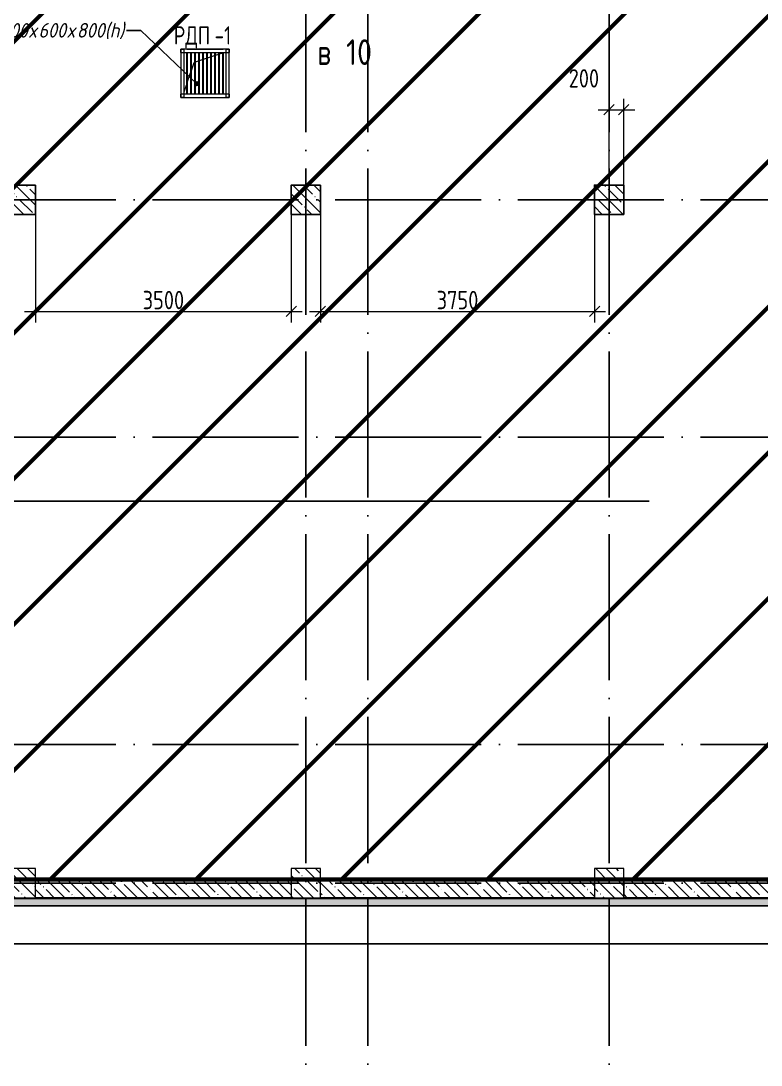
# Model space of a CAD drawing. Header units: millimetres. Extents: x -68946 to 288321, y -402657 to 324925.
# Drawn here: x 101406 to 111536, y 141134 to 155419 of the extents above; entities that cross this region are included whole.
import ezdxf

# ---------------------------------------------------------------- set-up
doc = ezdxf.new("R2010")
doc.units = ezdxf.units.MM
doc.linetypes.add('ADSK_Линия сетки', pattern=[2500, 2000, -250, 0, -250])
doc.layers.get('Defpoints').update_dxf_attribs({"color": 250})
for name, color, linetype, lineweight in [('3.4) ПТ-5         4 вып', 150, 'Continuous', 60), ('A-ANNO-DIMS', 250, 'Continuous', 9), ('A-AREA-BNDY', 7, 'Continuous', 5), ('A-DETL-1', 250, 'Continuous', 53), ('A-GENM', 7, 'Continuous', 9), ('A-GENM-IDEN', 250, 'Continuous', 9), ('A-WALL', 250, 'Continuous', 9), ('A-WALL-1', 250, 'Continuous', 50), ('A-WALL-2', 250, 'Continuous', 5), ('G-ANNO-SYMB-3', 250, 'Continuous', 9), ('G-ANNO-TEXT', 250, 'Continuous', 9), ('I-WALL-1', 250, 'Continuous', 5), ('S-COLS-1', 250, 'Continuous', 5), ('S-COLS-2', 250, 'Continuous', 5), ('S-FNDN', 7, 'Continuous', 9), ('Оси-1', 250, 'ADSK_Линия сетки', 9)]:
    doc.layers.add(name, color=color, linetype=linetype, lineweight=lineweight)
doc.styles.add('GOST Common_1', font='', dxfattribs={"width": 0.9, "height": 250})
doc.styles.add('GOST Common_2', font='', dxfattribs={"width": 0.8, "height": 350})
doc.styles.add('ISOCPEUR_I', font='isocpeui.ttf', dxfattribs={"width": 0.9, "height": 12.5})
doc.styles.add('А3', font='ГОСТ тип А.ttf')
doc.styles.get('GOST Common_1').set_extended_font_data('GOST Common')
doc.styles.get('GOST Common_2').set_extended_font_data('GOST Common')
doc.dimstyles.new('ADSK_Основной_2_5_мм', dxfattribs={"dimscale": 304.8, "dimtxt": 0.824897, "dimasz": 0.463911, "dimexe": 0.492126, "dimexo": 0.001615, "dimgap": 0.098425, "dimtad": 1, "dimdec": 0, "dimlfac": 304.8, "dimdsep": 46, "dimtxsty": 'GOST Common_1', "dimblk1": 'OBLIQUE', "dimblk2": 'OBLIQUE', "dimsah": 1, "dimcen": 0.09, "dimdle": 0.492126, "dimazin": 0, "dimtfac": 1, "dimtdec": 4, "dimtix": 1, "dimtmove": 0, "dimatfit": 3, "dimfxl": 1, "dimtvp": 1, "dimtolj": 1, "dimtzin": 0, "dimlwd": 9, "dimlwe": 9, "dimarcsym": 2})
doc.dimstyles.new('ADSK_Основной_2_5_мм_1', dxfattribs={"dimscale": 304.8, "dimtxt": 0.824897, "dimasz": 0.463911, "dimexe": 0.492126, "dimexo": 0.001615, "dimgap": 0.098425, "dimtad": 1, "dimdec": 0, "dimlfac": 304.8, "dimdsep": 46, "dimtxsty": 'GOST Common_1', "dimblk1": 'OBLIQUE', "dimblk2": 'OBLIQUE', "dimsah": 1, "dimcen": 0.09, "dimdle": 0.492126, "dimazin": 0, "dimtfac": 1, "dimtdec": 4, "dimtix": 1, "dimtmove": 1, "dimatfit": 3, "dimfxl": 1, "dimtvp": 1, "dimtolj": 1, "dimtzin": 0, "dimlwd": 9, "dimlwe": 9, "dimarcsym": 2})
pattern_1 = [(135, (12755.58, 117197.27), (-142.5612, -142.5612), []), (135, (12898.14, 117197.27), (-142.5612, -142.5612), [252.016, -50.403, 3.353, -47.05])]

# ---------------------------------------------------------------- blocks, each defined once
blk = doc.blocks.new('BSC_Колонна _Прямоугольная - 400x400-V71-АР1_Маркировочный план подвала_ Блок 2_ 3')
at = {"layer": 'S-COLS-1'}
h = blk.add_hatch(dxfattribs=at)
h.set_pattern_fill('FP_81', color=256, style=0, pattern_type=2)
h.set_pattern_definition([(135, (-96700, -26425), (-142.5612, -142.5612), []), (135, (-96557.44, -26425), (-142.5612, -142.5612), [252.016, -50.403, 3.353, -47.05])])
h.paths.add_polyline_path([(200, -200), (200, 200), (-200, 200), (-200, -200)])
at = {"layer": 'S-COLS-2'}
for p, q in [((200, 200), (-200, 200)), ((-200, 200), (-200, -200)), ((200, -200), (200, 200)), ((-200, -200), (200, -200))]:
    blk.add_line(p, q, dxfattribs=at)
blk = doc.blocks.new('BSC_Колонна _Прямоугольная - 400x400-V72-АР1_Маркировочный план подвала_ Блок 2_ 3')
at = {"layer": 'S-COLS-1'}
h = blk.add_hatch(dxfattribs=at)
h.set_pattern_fill('FP_82', color=256, style=0, pattern_type=2)
h.set_pattern_definition([(135, (-96700, -35775), (-142.5612, -142.5612), []), (135, (-96557.44, -35775), (-142.5612, -142.5612), [252.016, -50.403, 3.353, -47.05])])
h.paths.add_polyline_path([(200, -200), (200, 200), (-200, 200), (-200, -200)])
at = {"layer": 'S-COLS-2'}
for p, q in [((200, 200), (-200, 200)), ((-200, 200), (-200, -200)), ((200, -200), (200, 200)), ((-200, -200), (200, -200))]:
    blk.add_line(p, q, dxfattribs=at)
blk = doc.blocks.new('BSC_Колонна _Прямоугольная - 400x400-V96-АР1_Маркировочный план подвала_ Блок 2_ 3')
at = {"layer": 'S-COLS-1'}
h = blk.add_hatch(dxfattribs=at)
h.set_pattern_fill('FP_106', color=256, style=0, pattern_type=2)
h.set_pattern_definition([(135, (-88650, -35775), (-142.5612, -142.5612), []), (135, (-88507.44, -35775), (-142.5612, -142.5612), [252.016, -50.403, 3.353, -47.05])])
h.paths.add_polyline_path([(200, -200), (200, 200), (-200, 200), (-200, -200)])
at = {"layer": 'S-COLS-2'}
for p, q in [((200, 200), (-200, 200)), ((-200, 200), (-200, -200)), ((200, -200), (200, 200)), ((-200, -200), (200, -200))]:
    blk.add_line(p, q, dxfattribs=at)
blk = doc.blocks.new('BSC_Колонна _Прямоугольная - 400x400-V97-АР1_Маркировочный план подвала_ Блок 2_ 3')
at = {"layer": 'S-COLS-1'}
h = blk.add_hatch(dxfattribs=at)
h.set_pattern_fill('FP_107', color=256, style=0, pattern_type=2)
h.set_pattern_definition([(135, (-92550, -26425), (-142.5612, -142.5612), []), (135, (-92407.44, -26425), (-142.5612, -142.5612), [252.016, -50.403, 3.353, -47.05])])
h.paths.add_polyline_path([(200, -200), (200, 200), (-200, 200), (-200, -200)])
at = {"layer": 'S-COLS-2'}
for p, q in [((200, 200), (-200, 200)), ((-200, 200), (-200, -200)), ((200, -200), (200, 200)), ((-200, -200), (200, -200))]:
    blk.add_line(p, q, dxfattribs=at)
blk = doc.blocks.new('BSC_Колонна _Прямоугольная - 400x400-V98-АР1_Маркировочный план подвала_ Блок 2_ 3')
at = {"layer": 'S-COLS-1'}
h = blk.add_hatch(dxfattribs=at)
h.set_pattern_fill('FP_108', color=256, style=0, pattern_type=2)
h.set_pattern_definition([(135, (-92550, -35775), (-142.5612, -142.5612), []), (135, (-92407.44, -35775), (-142.5612, -142.5612), [252.016, -50.403, 3.353, -47.05])])
h.paths.add_polyline_path([(200, -200), (200, 200), (-200, 200), (-200, -200)])
at = {"layer": 'S-COLS-2'}
for p, q in [((200, 200), (-200, 200)), ((-200, 200), (-200, -200)), ((200, -200), (200, 200)), ((-200, -200), (200, -200))]:
    blk.add_line(p, q, dxfattribs=at)
blk = doc.blocks.new('BSC_Колонна _Прямоугольная - 400x400-V99-АР1_Маркировочный план подвала_ Блок 2_ 3')
at = {"layer": 'S-COLS-1'}
h = blk.add_hatch(dxfattribs=at)
h.set_pattern_fill('FP_109', color=256, style=0, pattern_type=2)
h.set_pattern_definition([(135, (-88650, -26425), (-142.5612, -142.5612), []), (135, (-88507.44, -26425), (-142.5612, -142.5612), [252.016, -50.403, 3.353, -47.05])])
h.paths.add_polyline_path([(200, -200), (200, 200), (-200, 200), (-200, -200)])
at = {"layer": 'S-COLS-2'}
for p, q in [((200, 200), (-200, 200)), ((-200, 200), (-200, -200)), ((200, -200), (200, 200)), ((-200, -200), (200, -200))]:
    blk.add_line(p, q, dxfattribs=at)
blk = doc.blocks.new('230_Приямок стенки вертикально _Фунд_Плита_ - 230_Приямок стенки вертикально _Фунд_Плита_-32143332-АР1_Маркировочный план подвала_ Блок 2_ 3')
at = {"layer": 'S-FNDN'}
for p, q in [((-186, 41), (-150, 150)), ((-150, 150), (-143, 152)), ((-132, 156), (-88, 171)), ((-77, 174), (-33, 189)), ((-22, 193), (22, 207)), ((33, 211), (77, 226)), ((88, 229), (132, 244)), ((143, 248), (187, 262)), ((198, 266), (242, 281)), ((253, 284), (255, 285)), ((-242, -125), (-198, 5)), ((-285, -255), (-253, -160))]:
    blk.add_line(p, q, dxfattribs=at)
blk = doc.blocks.new('Решетка металлическая РМ-1 _подвал_ - Решетка металлическая РМ-1 _подвал_-33342411-АР1_Маркировочный план подвала_ Блок 2_ 3')
at = {"layer": 'A-GENM'}
for p, q in [((0, 615), (0, 660)), ((660, 660), (0, 660)), ((0, 660), (45, 660)), ((0, 660), (0, 0)), ((0, 615), (660, 615)), ((45, 0), (45, 660)), ((76.5, 615), (76.5, 45)), ((88.5, 45), (88.5, 615)), ((131.5, 615), (131.5, 45)), ((143.5, 45), (143.5, 615)), ((186.5, 615), (186.5, 45)), ((198.5, 45), (198.5, 615)), ((241.5, 615), (241.5, 45)), ((253.5, 45), (253.5, 615)), ((296.5, 615), (296.5, 45)), ((308.5, 45), (308.5, 615)), ((351.5, 615), (351.5, 45)), ((363.5, 45), (363.5, 615)), ((406.5, 615), (406.5, 45)), ((418.5, 45), (418.5, 615)), ((461.5, 615), (461.5, 45)), ((473.5, 45), (473.5, 615)), ((516.5, 615), (516.5, 45)), ((528.5, 45), (528.5, 615)), ((571.5, 615), (571.5, 45)), ((583.5, 45), (583.5, 615)), ((615, 660), (660, 660)), ((615, 660), (615, 0)), ((660, 660), (660, 615)), ((660, 0), (660, 660)), ((0, 0), (0, 45)), ((660, 45), (0, 45)), ((0, 0), (660, 0)), ((45, 0), (0, 0)), ((660, 0), (615, 0)), ((660, 45), (660, 0))]:
    blk.add_line(p, q, dxfattribs=at)
blk = doc.blocks.new('_Oblique')
at = {"color": 0, "linetype": 'ByBlock', "lineweight": -2}
blk.add_line((-0.5, -0.5), (0.5, 0.5), dxfattribs=at)
blk = doc.blocks.new('*D5663')
at = {"layer": 'A-ANNO-DIMS', "color": 0, "lineweight": 9, "transparency": 16777216}
for p, q in [((101606, 152772), (101606, 151294)), ((105106, 152772), (105106, 151294)), ((101456, 151444), (105256, 151444))]:
    blk.add_line(p, q, dxfattribs=at)
at = {"layer": 'Defpoints', "color": 0, "transparency": 16777216}
for p in [(101606, 152772), (105106, 152772), (105106, 151444)]:
    blk.add_point(p, dxfattribs=at)
at = {"layer": 'A-ANNO-DIMS', "color": 0, "lineweight": 9, "transparency": 16777216, "xscale": 141.4, "yscale": 141.4, "zscale": 141.4, "rotation": 180}
blk.add_blockref('_Oblique', (101606, 151444), dxfattribs=at)
at = {"layer": 'A-ANNO-DIMS', "color": 0, "lineweight": 9, "transparency": 16777216, "xscale": 141.4, "yscale": 141.4, "zscale": 141.4}
blk.add_blockref('_Oblique', (105106, 151444), dxfattribs=at)
at = {"layer": 'A-ANNO-DIMS', "color": 0, "lineweight": 25, "transparency": 16777216, "insert": (103356, 151600), "char_height": 251.4, "width": 756.84, "attachment_point": 5, "style": 'А3'}
blk.add_mtext('\\A1;3500', dxfattribs=at)
blk = doc.blocks.new('*D5664')
at = {"layer": 'A-ANNO-DIMS', "color": 0, "lineweight": 9, "transparency": 16777216}
for p, q in [((105506, 152772), (105506, 151294)), ((109256, 152772), (109256, 151294)), ((105356, 151444), (109406, 151444))]:
    blk.add_line(p, q, dxfattribs=at)
at = {"layer": 'Defpoints', "color": 0, "transparency": 16777216}
for p in [(105506, 152772), (109256, 152772), (109256, 151444)]:
    blk.add_point(p, dxfattribs=at)
at = {"layer": 'A-ANNO-DIMS', "color": 0, "lineweight": 9, "transparency": 16777216, "xscale": 141.4, "yscale": 141.4, "zscale": 141.4, "rotation": 180}
blk.add_blockref('_Oblique', (105506, 151444), dxfattribs=at)
at = {"layer": 'A-ANNO-DIMS', "color": 0, "lineweight": 9, "transparency": 16777216, "xscale": 141.4, "yscale": 141.4, "zscale": 141.4}
blk.add_blockref('_Oblique', (109256, 151444), dxfattribs=at)
at = {"layer": 'A-ANNO-DIMS', "color": 0, "lineweight": 25, "transparency": 16777216, "insert": (107381, 151600), "char_height": 251.4, "width": 756.84, "attachment_point": 5, "style": 'А3'}
blk.add_mtext('\\A1;3750', dxfattribs=at)
blk = doc.blocks.new('*D5564')
at = {"layer": 'A-ANNO-DIMS', "color": 0, "lineweight": 9, "transparency": 16777216}
for p, q in [((109456, 152917), (109456, 154354)), ((109656, 152917), (109656, 154354)), ((109306, 154204), (109806, 154204))]:
    blk.add_line(p, q, dxfattribs=at)
at = {"layer": 'Defpoints', "color": 0, "transparency": 16777216}
for p in [(109656, 154204), (109456, 152916), (109656, 152916)]:
    blk.add_point(p, dxfattribs=at)
at = {"layer": 'A-ANNO-DIMS', "color": 0, "lineweight": 9, "transparency": 16777216, "xscale": 141.4, "yscale": 141.4, "zscale": 141.4, "rotation": 180}
blk.add_blockref('_Oblique', (109456, 154204), dxfattribs=at)
at = {"layer": 'A-ANNO-DIMS', "color": 0, "lineweight": 9, "transparency": 16777216, "xscale": 141.4, "yscale": 141.4, "zscale": 141.4}
blk.add_blockref('_Oblique', (109656, 154204), dxfattribs=at)
at = {"layer": 'A-ANNO-DIMS', "color": 0, "lineweight": 25, "transparency": 16777216, "insert": (108903, 154759), "char_height": 251.4, "width": 567.63, "attachment_point": 1, "line_spacing_factor": 1.022761, "style": 'А3'}
blk.add_mtext('\\A1;200', dxfattribs=at)
blk = doc.blocks.new('ADSK_Марка_Перемычка - Экземпляр_ADSK_Позиция-34100395-АР1_Маркировочный план подвала_ Блок 2_ 3')
at = {"layer": 'A-GENM-IDEN'}
blk.add_line((-2.5, 0), (2.5, 0), dxfattribs=at)

msp = doc.modelspace()

# ---------------------------------------------------------------- hatches: boundary and pattern name
at = {"layer": '3.4) ПТ-5         4 вып'}
h = msp.add_hatch(dxfattribs=at)
h.set_pattern_fill('ANSI31', color=256, scale=444)
h.paths.add_polyline_path([(113915.5784, 156952.2731), (82305.5784, 156952.2731), (82305.5784, 152972.2725), (87555.5784, 152972.2725), (87555.5784, 143672.2731), (113915.5784, 143672.2731)])
h.paths.add_polyline_path([(91705.5248, 149714.7401), (91705.5248, 143759.7728), (91730.5248, 143822.2725), (91730.5248, 149777.2398)], flags=16)
edge = h.paths.add_edge_path(flags=17)
edge.add_line((91705.5248, 143672.2731), (91705.5248, 149802.2398))
at = {"layer": 'A-WALL', "lineweight": 25}
msp.add_hatch(color=256, dxfattribs=at).paths.add_polyline_path([(117347.579, 143414.2731), (117447.579, 143414.2731), (117447.579, 143422.2731), (82047.5784, 143422.2725), (82047.5784, 143414.2731), (117345.579, 143414.2731)])
at = {"layer": 'A-WALL-2', "lineweight": 25}
h = msp.add_hatch(dxfattribs=at)
h.set_pattern_fill('FP_3', color=256, style=0, pattern_type=2)
h.set_pattern_definition([(0, (12755.58, 117197.27), (120.968, 69.841), [80.645, -161.29]), (120, (12755.58, 117197.27), (-120.96808, 69.84086), [80.645, -161.29]), (60, (12755.58, 117197.27), (-8e-05, 139.68186), [0, -161.29, 80.645, 0])])
h.paths.add_polyline_path([(117345.579, 143314.2731), (117347.579, 143314.2731), (117347.579, 143414.2731), (81947.5784, 143414.2731), (81947.5784, 143314.2731), (115585.5112, 143314.2731)])
at = {"layer": 'G-ANNO-TEXT', "lineweight": 25}
h = msp.add_hatch(color=256, dxfattribs=at)
edge = h.paths.add_edge_path()
edge.add_arc((103812.4717, 154559.8665), 25, 0, 360)
at = {"layer": 'I-WALL-1', "lineweight": 25}
h = msp.add_hatch(dxfattribs=at)
h.set_pattern_fill('FP_1', color=256, style=0, pattern_type=2)
h.set_pattern_definition(pattern_1)
h.paths.add_polyline_path([(105105.5784, 143422.2731), (105105.5784, 143672.2731), (101605.579, 143672.2731), (101605.579, 143422.2731), (101815.1825, 143422.2731)])
h = msp.add_hatch(dxfattribs=at)
h.set_pattern_fill('FP_1', color=256, style=0, pattern_type=2)
h.set_pattern_definition(pattern_1)
h.paths.add_polyline_path([(109255.5788, 143422.2731), (109255.5788, 143672.2731), (105505.5784, 143672.2731), (105505.5784, 143422.2731)])
h = msp.add_hatch(dxfattribs=at)
h.set_pattern_fill('FP_1', color=256, style=0, pattern_type=2)
h.set_pattern_definition(pattern_1)
h.paths.add_polyline_path([(117455.579, 143422.2731), (117455.579, 143672.2731), (109655.6978, 143672.2731), (109655.6978, 143422.2731), (115585.5112, 143422.2731)])

# ---------------------------------------------------------------- linework, layer by layer
at = {"layer": '3.4) ПТ-5         4 вып'}
msp.add_lwpolyline([(113915.5784, 143672.2731), (82305.5784, 143672.2731), (82305.5784, 156952.2731), (113915.5784, 156952.2731)], close=True, dxfattribs=at)
at = {"layer": 'A-AREA-BNDY', "lineweight": 25, "flags": 128}
for points in [[(101605.579, 153172.2725), (101605.579, 152772.2725), (101205.579, 152772.2725), (101205.579, 153172.2725)], [(105505.5784, 153172.2725), (105505.5784, 152772.2725), (105105.5784, 152772.2725), (105105.5784, 153172.2725)], [(109655.5788, 153172.2725), (109655.5788, 152772.2725), (109255.5788, 152772.2725), (109255.5788, 153172.2725)]]:
    msp.add_lwpolyline(points, close=True, dxfattribs=at)
at = {"layer": 'A-DETL-1', "lineweight": 25}
for p, q in [((117345.579, 143312.2731), (81945.5784, 143312.2731)), ((81425.5784, 142792.2731), (116825.579, 142792.2731))]:
    msp.add_line(p, q, dxfattribs=at)
at = {"layer": 'A-WALL-1', "lineweight": 25}
for p, q in [((105105.5784, 143672.2731), (101605.579, 143672.2731)), ((109255.5788, 143672.2731), (105505.5784, 143672.2731)), ((113915.5784, 143672.2731), (109655.6978, 143672.2731)), ((109655.6978, 143672.2731), (109655.6978, 143422.2731)), ((81945.5784, 143314.2731), (117347.579, 143314.2731)), ((82047.5784, 143414.2731), (117447.579, 143414.2731)), ((105105.5784, 143422.2731), (101605.579, 143422.2731)), ((109255.5788, 143422.2731), (105505.5784, 143422.2731)), ((117455.579, 143422.2731), (109655.5788, 143422.2731))]:
    msp.add_line(p, q, dxfattribs=at)
at = {"layer": 'G-ANNO-SYMB-3', "lineweight": 25}
msp.add_line((81694.5248, 148851.1591), (110004.3917, 148851.1591), dxfattribs=at)
at = {"layer": 'G-ANNO-TEXT', "lineweight": 25}
for p, q in [((102854.7173, 155290.2188), (102848.8392, 155290.2188)), ((103048.6157, 155290.2188), (102854.7173, 155290.2188)), ((103812.4717, 154559.8665), (103048.6157, 155290.2188))]:
    msp.add_line(p, q, dxfattribs=at)
msp.add_circle((103812.4717, 154559.8665), 25, dxfattribs=at)
at = {"layer": 'Оси-1', "lineweight": 25}
for p, q in [((105305.5784, 178399.2771), (105305.5784, 113438.4326)), ((106155.5788, 178399.2771), (106155.5788, 113438.4326)), ((109455.5788, 178399.2771), (109455.5788, 113438.4326)), ((78205.6799, 152972.2725), (168306.458, 152972.2725)), ((78205.6799, 149722.2729), (169576.458, 149722.2729)), ((78205.6799, 145522.2729), (169576.458, 145522.2729)), ((78205.6799, 143622.2725), (168306.458, 143622.2725))]:
    msp.add_line(p, q, dxfattribs=at)

# ---------------------------------------------------------------- block references
at = {"layer": 'A-GENM', "lineweight": 25}
msp.add_blockref('Решетка металлическая РМ-1 _подвал_ - Решетка металлическая РМ-1 _подвал_-33342411-АР1_Маркировочный план подвала_ Блок 2_ 3', (103595.5784, 154371.9705), dxfattribs=at)
at = {"layer": 'A-GENM-IDEN', "lineweight": 25, "xscale": 99.99999999999993, "yscale": 99.99999999999993, "zscale": 99.99999999999993}
msp.add_blockref('ADSK_Марка_Перемычка - Экземпляр_ADSK_Позиция-34100395-АР1_Маркировочный план подвала_ Блок 2_ 3', (103925.5784, 155032.4009), dxfattribs=at)
at = {"layer": 'S-COLS-2', "lineweight": 25}
for name, p in [('BSC_Колонна _Прямоугольная - 400x400-V96-АР1_Маркировочный план подвала_ Блок 2_ 3', (101405.579, 152972.2725)), ('BSC_Колонна _Прямоугольная - 400x400-V98-АР1_Маркировочный план подвала_ Блок 2_ 3', (105305.5784, 152972.2725)), ('BSC_Колонна _Прямоугольная - 400x400-V72-АР1_Маркировочный план подвала_ Блок 2_ 3', (109455.5788, 152972.2725)), ('BSC_Колонна _Прямоугольная - 400x400-V99-АР1_Маркировочный план подвала_ Блок 2_ 3', (101405.579, 143622.2725)), ('BSC_Колонна _Прямоугольная - 400x400-V97-АР1_Маркировочный план подвала_ Блок 2_ 3', (105305.5784, 143622.2725)), ('BSC_Колонна _Прямоугольная - 400x400-V71-АР1_Маркировочный план подвала_ Блок 2_ 3', (109455.5788, 143622.2725))]:
    msp.add_blockref(name, p, dxfattribs=at)
at = {"layer": 'S-FNDN', "lineweight": 25}
msp.add_blockref('230_Приямок стенки вертикально _Фунд_Плита_ - 230_Приямок стенки вертикально _Фунд_Плита_-32143332-АР1_Маркировочный план подвала_ Блок 2_ 3', (103925.5784, 154701.9705), dxfattribs=at)

# ---------------------------------------------------------------- texts
at = {"layer": 'A-GENM-IDEN', "lineweight": 25, "char_height": 250, "attachment_point": 1, "style": 'GOST Common_2'}
for s, insert, width in [('РДП', (103498.2476, 155345.5383), 678.227625), ('-1', (104057.8413, 155345.5383), 331.898625)]:
    msp.add_mtext(s, dxfattribs=dict(at, insert=insert, width=width))
at = {"layer": 'G-ANNO-SYMB-3', "lineweight": 25, "char_height": 350, "attachment_point": 1, "style": 'GOST Common_1'}
for s, insert, width in [(' 10', (105664.5307, 155166.7164), 525.907), ('\\fGOST Common|b0|i0|c204|p34|;\\W.8;в', (105463.4474, 155166.7164), 243.713)]:
    msp.add_mtext(s, dxfattribs=dict(at, insert=insert, width=width))
at = {"layer": 'G-ANNO-TEXT', "lineweight": 25, "char_height": 200, "attachment_point": 1, "style": 'ISOCPEUR_I'}
for s, insert, width in [(' 600', (101009.3236, 155390.2188), 613.290937), ('\\fISOCPEUR|b0|i1|c204|p34|;\\W.9;х', (101515.3392, 155390.2188), 158.734125), ('600', (101646.3079, 155390.2188), 476.202375), ('\\fISOCPEUR|b0|i1|c204|p34|;\\W.9;х', (102039.2142, 155390.2188), 158.734125), ('800(h)', (102170.1829, 155390.2188), 822.531375)]:
    msp.add_mtext(s, dxfattribs=dict(at, insert=insert, width=width))

# ---------------------------------------------------------------- dimensions: what is measured, and where the dimension line sits
at = {"layer": 'A-ANNO-DIMS', "lineweight": 25}
dim = msp.add_linear_dim(base=(109655.5788, 154203.5454), p1=(109455.5788, 152916.264), p2=(109655.5788, 152916.264), dimstyle='ADSK_Основной_2_5_мм_1', override={"dimlfac": 1, "dimpost": '<>', "dimtxsty": 'А3', "dimfxl": 200}, dxfattribs=at)
dim.commit()
dim.dimension.update_dxf_attribs({"geometry": '*D5564', "text_midpoint": (109186.6242, 154393.5859), "dimtype": 160})
for base, p1, p2, override, picture, middle in [((105105.5784, 151444.2609), (101605.579, 152772.2725), (105105.5784, 152772.2725), {"dimlfac": 1, "dimpost": '<>', "dimtxsty": 'А3', "dimfxl": 3499.999414}, '*D5663', (103355.5787, 151599.9753)), ((109255.5788, 151444.2609), (105505.5784, 152772.2725), (109255.5788, 152772.2725), {"dimlfac": 1, "dimpost": '<>', "dimtxsty": 'А3', "dimfxl": 3750.000334}, '*D5664', (107380.5786, 151599.9753))]:
    dim = msp.add_linear_dim(base=base, p1=p1, p2=p2, dimstyle='ADSK_Основной_2_5_мм', override=override, dxfattribs=at)
    dim.commit()
    dim.dimension.update_dxf_attribs({"geometry": picture, "text_midpoint": middle})

doc.saveas('drawing.dxf')
